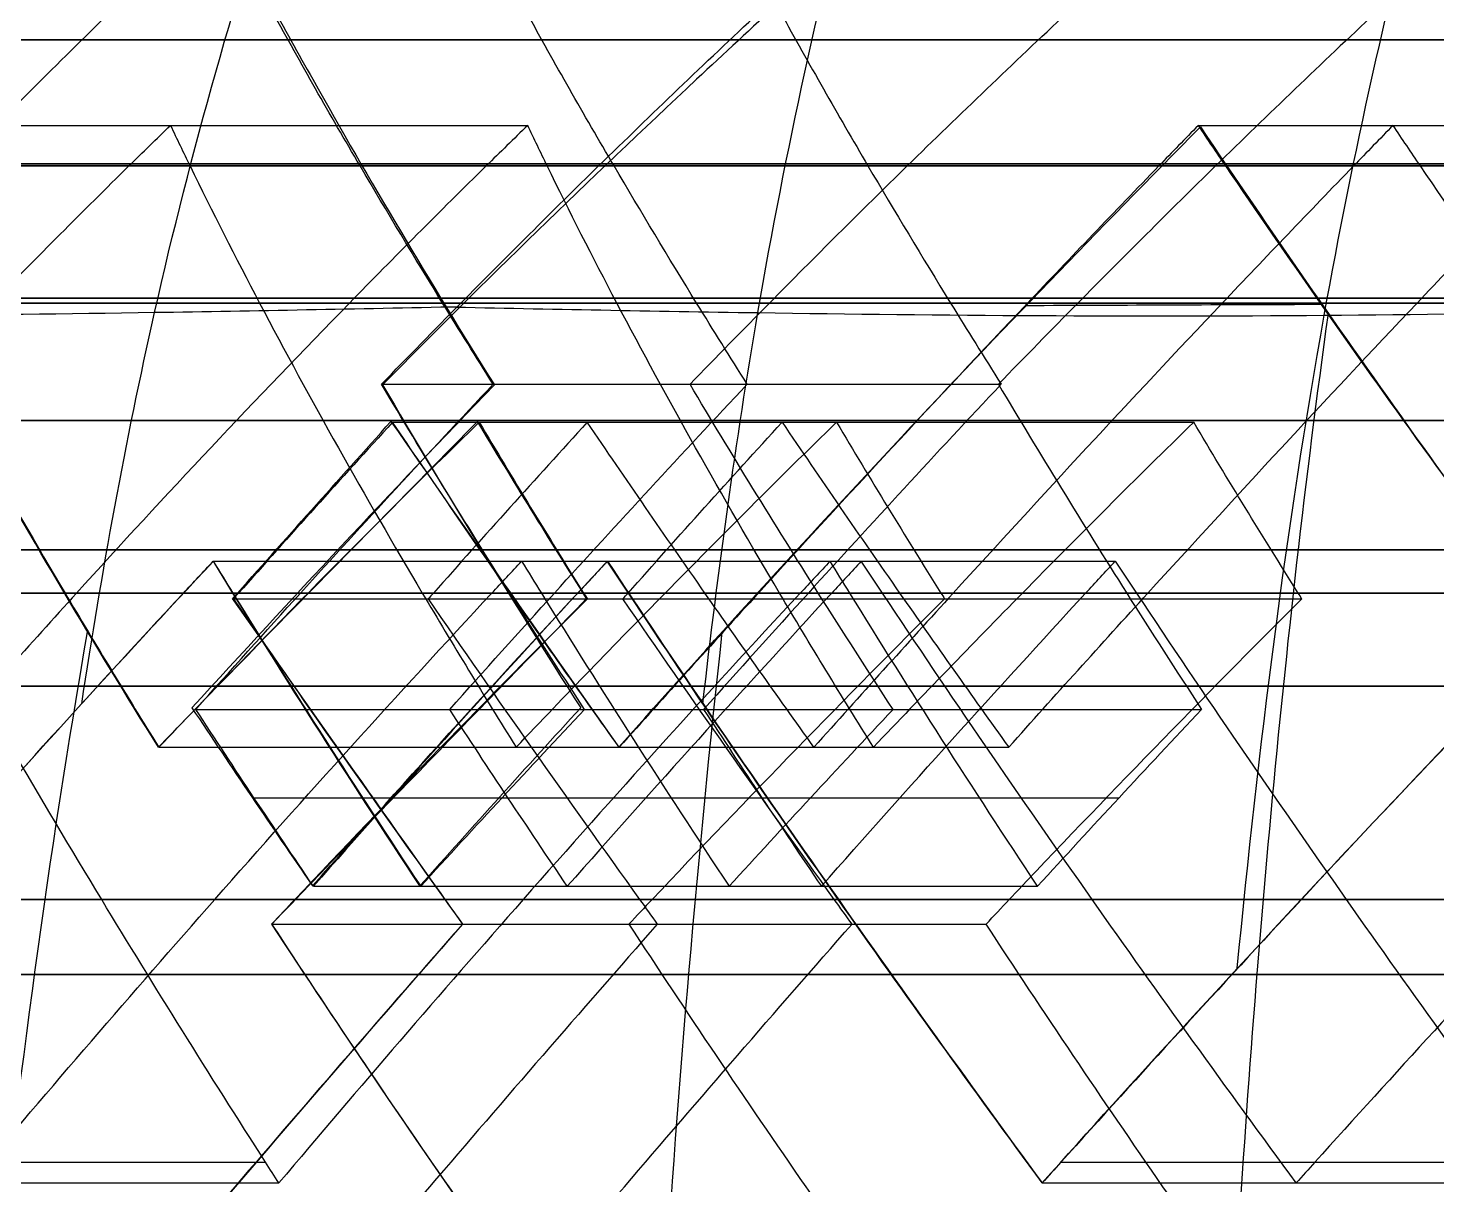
# Model space of a CAD drawing. Header units: millimetres. Extents: x -184 to 184, y -148 to 146.
# Drawn here: x -79.18 to -64.53, y 21.09 to 33.12 of the extents above; entities that cross this region are included whole.
import ezdxf

# ---------------------------------------------------------------- set-up
doc = ezdxf.new("R2010")
doc.units = ezdxf.units.MM
doc.header["$MEASUREMENT"] = 0
doc.layers.add('Tyre', color=7, linetype='Continuous', true_color=0x000000)

msp = doc.modelspace()

# ---------------------------------------------------------------- linework, layer by layer
at = {"layer": 'Tyre'}
for p, q in [((-81.413, 32.11, 100.051), (-73.983, 32.11, 93.111)), ((-67.008, 32.11, -110.219), (-62.957, 32.11, -100.894)), ((-81.845, 31.688, 99.902), (-74.415, 31.688, 92.962)), ((-81.211, 31.688, 100.414), (-73.78, 31.688, 93.474)), ((-75.726, 31.688, 104.648), (-70.444, 31.688, 95.961)), ((-73.245, 31.688, -106.4), (-66.828, 31.688, -98.513)), ((-67.418, 31.688, -110.15), (-63.367, 31.688, -100.824)), ((-66.723, 31.688, -110.576), (-62.673, 31.688, -101.251)), ((-83.268, 30.262, 99.362), (-75.837, 30.262, 92.422)), ((-80.487, 30.262, 101.606), (-73.056, 30.262, 94.666)), ((-74.868, 30.262, 105.864), (-69.585, 30.262, 97.177)), ((-74.678, 30.262, -105.998), (-68.261, 30.262, -98.111)), ((-68.784, 30.262, -109.867), (-64.733, 30.262, -100.541)), ((-65.738, 30.262, -111.736), (-61.687, 30.262, -102.41)), ((-75.504, 29.418, -105.733), (-69.087, 29.418, -97.846)), ((-74.342, 29.418, 106.553), (-69.059, 29.418, 97.866)), ((-75.388, 29.024, -105.846), (-71.337, 29.024, -96.521)), ((-74.487, 29.024, 106.482), (-67.056, 29.024, 99.543)), ((-77.254, 27.579, -105.096), (-70.837, 27.579, -97.209)), ((-73.155, 27.579, 107.989), (-67.872, 27.579, 99.302)), ((-86.107, 27.246, 98.064), (-78.676, 27.246, 91.124)), ((-78.795, 27.246, 103.975), (-71.364, 27.246, 97.035)), ((-77.564, 27.246, -104.973), (-71.148, 27.246, -97.086)), ((-77.049, 27.246, -105.35), (-70.633, 27.246, -97.463)), ((-77.044, 27.185, -105.241), (-72.993, 27.185, -95.916)), ((-76.99, 27.246, -105.263), (-72.939, 27.246, -95.937)), ((-76.346, 27.246, 105.85), (-71.064, 27.246, 97.163)), ((-76.268, 27.246, 105.818), (-68.837, 27.246, 98.878)), ((-74.17, 27.246, -107.387), (-67.753, 27.246, -99.5)), ((-74.165, 27.246, -107.302), (-70.115, 27.246, -97.976)), ((-73.463, 27.246, 107.881), (-68.18, 27.246, 99.194)), ((-73.401, 27.246, 107.796), (-65.97, 27.246, 100.856)), ((-73.362, 27.185, 107.84), (-65.932, 27.185, 100.9)), ((-72.935, 27.246, 108.24), (-67.652, 27.246, 99.553)), ((-71.583, 27.246, -109.066), (-67.532, 27.246, -99.74)), ((-77.435, 26.036, 105.411), (-72.153, 26.036, 96.724)), ((-73.391, 26.036, -108.266), (-66.974, 26.036, -100.379)), ((-77.819, 25.642, 105.165), (-70.388, 25.642, 98.225)), ((-73.031, 25.642, -108.545), (-68.98, 25.642, -99.219)), ((-76.83, 25.118, 106.105), (-71.547, 25.118, 97.418)), ((-74.248, 25.118, -107.928), (-67.832, 25.118, -100.041)), ((-76.212, 24.197, 106.786), (-70.929, 24.197, 98.098)), ((-75.096, 24.197, -107.573), (-68.68, 24.197, -99.686)), ((-84.83, 24.059, -100.127), (-78.414, 24.059, -92.24)), ((-80.446, 24.059, -103.681), (-74.03, 24.059, -95.795)), ((-76.405, 24.059, 106.587), (-68.974, 24.059, 99.648)), ((-74.845, 24.059, -107.688), (-70.794, 24.059, -98.363)), ((-70.753, 24.059, 110.524), (-65.47, 24.059, 101.837)), ((-65.935, 24.059, 113.464), (-60.653, 24.059, 104.777)), ((-76.646, 23.803, 106.477), (-69.215, 23.803, 99.538)), ((-74.66, 23.803, -107.879), (-70.61, 23.803, -98.554)), ((-83.125, 21.326, -102.177), (-76.709, 21.326, -94.29)), ((-68.438, 21.326, 112.544), (-63.155, 21.326, 103.857)), ((-82.987, 21.111, -102.333), (-76.571, 21.111, -94.446)), ((-68.632, 21.111, 112.466), (-63.349, 21.111, 103.779))]:
    msp.add_line(p, q, dxfattribs=at)
at = {"layer": 'Tyre', "extrusion": (0, 1, 0)}
for centre, radius in [((-0.002, 0, 32.998), 119.889), ((-0.002, 0, 31.688), 124.781), ((-0.002, 0, 31.709), 120.479), ((-0.002, 0, 30.262), 125.267), ((-0.002, 0, 30.312), 121.025), ((-0.002, 0, 29.039), 121.458), ((-0.002, 0, 27.694), 121.862), ((-0.002, 0, 27.246), 126.118), ((-0.002, 0, 26.277), 122.237), ((-0.002, 0, 24.059), 126.825), ((-0.002, 0, 23.28), 122.902)]:
    msp.add_circle(centre, radius, dxfattribs=at)
at = {"layer": 'Tyre'}
for points, knots in [([(-78.621, 26.095, -104.527), (-78.413, 27.467, -104.288), (-77.544, 32.246, -103.286), (-75.81, 37.279, -101.241), (-73.905, 41.714, -98.831), (-73.608, 42.392, -98.452)], [69.86476, 69.86476, 69.86476, 69.86476, 73.999983, 84.400301, 86.169776, 86.169776, 86.169776, 86.169776]), ([(-72.161, 26.095, 109.087), (-72.005, 27.467, 108.811), (-71.352, 32.246, 107.657), (-70.006, 37.279, 105.337), (-68.373, 41.714, 102.736), (-68.116, 42.392, 102.329)], [69.86476, 69.86476, 69.86476, 69.86476, 73.999983, 84.400301, 86.169776, 86.169776, 86.169776, 86.169776]), ([(-84.397, 23.344, -100.681), (-84.12, 25.638, -100.348), (-83.226, 31.347, -99.272), (-81.269, 37.239, -96.909), (-79.274, 41.667, -94.462), (-78.969, 42.325, -94.088)], [67.102726, 67.102726, 67.102726, 67.102726, 73.999983, 84.400301, 86.121393, 86.121393, 86.121393, 86.121393]), ([(-66.603, 23.344, 113.241), (-66.382, 25.638, 112.869), (-65.667, 31.347, 111.666), (-64.096, 37.239, 109.031), (-62.459, 41.667, 106.332), (-62.208, 42.325, 105.92)], [67.102726, 67.102726, 67.102726, 67.102726, 73.999983, 84.400301, 86.121393, 86.121393, 86.121393, 86.121393]), ([(-82.067, 29.418, 87.244), (-81.809, 29.7, 87.373), (-81.549, 29.981, 87.499), (-81.287, 30.262, 87.621), (-80.84, 30.74, 87.83), (-80.386, 31.216, 88.029), (-79.925, 31.688, 88.218), (-79.403, 32.224, 88.432), (-78.872, 32.756, 88.632), (-78.33, 33.282, 88.815), (-77.807, 33.791, 88.993), (-77.273, 34.295, 89.155), (-76.73, 34.793, 89.299), (-76.327, 35.161, 89.406), (-75.919, 35.526, 89.502), (-75.505, 35.886, 89.587)], [-517.487062, -517.487062, -517.487062, -517.487062, -516.27762, -516.27762, -516.27762, -514.216916, -514.216916, -514.216916, -511.883593, -511.883593, -511.883593, -509.629571, -509.629571, -509.629571, -507.962891, -507.962891, -507.962891, -507.962891]), ([(-74.342, 29.418, 106.553), (-74.519, 29.7, 106.326), (-74.695, 29.981, 106.097), (-74.868, 30.262, 105.864), (-75.162, 30.74, 105.467), (-75.449, 31.216, 105.062), (-75.726, 31.688, 104.648), (-76.041, 32.224, 104.179), (-76.344, 32.756, 103.698), (-76.633, 33.282, 103.203), (-76.913, 33.791, 102.726), (-77.179, 34.295, 102.235), (-77.43, 34.793, 101.73), (-77.616, 35.161, 101.357), (-77.792, 35.526, 100.976), (-77.959, 35.886, 100.587)], [964.090916, 964.090916, 964.090916, 964.090916, 965.301067, 965.301067, 965.301067, 967.363104, 967.363104, 967.363104, 969.69815, 969.69815, 969.69815, 971.954081, 971.954081, 971.954081, 973.622347, 973.622347, 973.622347, 973.622347]), ([(-77.941, 35.869, 100.561), (-77.669, 35.308, 101.115), (-77.386, 34.75, 101.667), (-76.811, 33.658, 102.73), (-76.52, 33.125, 103.241), (-75.632, 31.544, 104.721), (-75.005, 30.489, 105.654), (-74.33, 29.411, 106.537)], [-470.92901, -470.92901, -470.92901, -470.92901, -468.423682, -468.423682, -466.041244, -466.041244, -461.397579, -461.397579, -461.397579, -461.397579]), ([(-75.504, 29.418, -105.733), (-75.23, 29.7, -105.825), (-74.955, 29.981, -105.913), (-74.678, 30.262, -105.998), (-74.206, 30.74, -106.142), (-73.728, 31.216, -106.277), (-73.245, 31.688, -106.4), (-72.697, 32.224, -106.539), (-72.142, 32.756, -106.664), (-71.579, 33.282, -106.771), (-71.036, 33.791, -106.874), (-70.484, 34.295, -106.961), (-69.925, 34.793, -107.028), (-69.511, 35.161, -107.078), (-69.093, 35.526, -107.117), (-68.67, 35.886, -107.144)], [964.090916, 964.090916, 964.090916, 964.090916, 965.301067, 965.301067, 965.301067, 967.363104, 967.363104, 967.363104, 969.69815, 969.69815, 969.69815, 971.954081, 971.954081, 971.954081, 973.622347, 973.622347, 973.622347, 973.622347]), ([(-68.652, 35.869, -107.119), (-69.265, 35.308, -107.047), (-69.88, 34.75, -106.965), (-71.074, 33.658, -106.78), (-71.653, 33.125, -106.677), (-73.345, 31.544, -106.336), (-74.434, 30.489, -106.057), (-75.492, 29.411, -105.717)], [-470.92901, -470.92901, -470.92901, -470.92901, -468.423682, -468.423682, -466.041244, -466.041244, -461.397579, -461.397579, -461.397579, -461.397579]), ([(-71.7, 29.418, 102.21), (-71.878, 29.7, 101.983), (-72.053, 29.981, 101.753), (-72.226, 30.262, 101.52), (-72.521, 30.74, 101.124), (-72.807, 31.216, 100.719), (-73.085, 31.688, 100.305), (-73.4, 32.224, 99.836), (-73.703, 32.756, 99.354), (-73.992, 33.282, 98.86), (-74.271, 33.791, 98.382), (-74.538, 34.295, 97.891), (-74.789, 34.793, 97.387), (-74.974, 35.161, 97.014), (-75.151, 35.526, 96.633), (-75.318, 35.886, 96.244)], [964.090916, 964.090916, 964.090916, 964.090916, 965.301067, 965.301067, 965.301067, 967.363104, 967.363104, 967.363104, 969.69815, 969.69815, 969.69815, 971.954081, 971.954081, 971.954081, 973.622347, 973.622347, 973.622347, 973.622347]), ([(-72.677, 35.886, 91.9), (-72.51, 35.526, 92.289), (-72.333, 35.161, 92.67), (-72.147, 34.793, 93.043), (-71.897, 34.295, 93.548), (-71.63, 33.791, 94.039), (-71.351, 33.282, 94.516), (-71.061, 32.756, 95.011), (-70.758, 32.224, 95.492), (-70.444, 31.688, 95.961), (-70.166, 31.216, 96.375), (-69.879, 30.74, 96.78), (-69.585, 30.262, 97.177), (-69.412, 29.981, 97.41), (-69.237, 29.7, 97.639), (-69.059, 29.418, 97.866)], [-973.622347, -973.622347, -973.622347, -973.622347, -971.954081, -971.954081, -971.954081, -969.69815, -969.69815, -969.69815, -967.363104, -967.363104, -967.363104, -965.301067, -965.301067, -965.301067, -964.090916, -964.090916, -964.090916, -964.090916]), ([(-72.295, 29.418, -101.79), (-72.022, 29.7, -101.881), (-71.747, 29.981, -101.97), (-71.469, 30.262, -102.054), (-70.997, 30.74, -102.199), (-70.52, 31.216, -102.334), (-70.036, 31.688, -102.457), (-69.489, 32.224, -102.596), (-68.934, 32.756, -102.721), (-68.371, 33.282, -102.827), (-67.828, 33.791, -102.931), (-67.276, 34.295, -103.018), (-66.717, 34.793, -103.085), (-66.303, 35.161, -103.135), (-65.885, 35.526, -103.174), (-65.462, 35.886, -103.201)], [964.090916, 964.090916, 964.090916, 964.090916, 965.301067, 965.301067, 965.301067, 967.363104, 967.363104, 967.363104, 969.69815, 969.69815, 969.69815, 971.954081, 971.954081, 971.954081, 973.622347, 973.622347, 973.622347, 973.622347]), ([(-62.254, 35.886, -99.257), (-62.676, 35.526, -99.23), (-63.095, 35.161, -99.191), (-63.508, 34.793, -99.141), (-64.068, 34.295, -99.074), (-64.619, 33.791, -98.987), (-65.163, 33.282, -98.884), (-65.726, 32.756, -98.777), (-66.281, 32.224, -98.653), (-66.828, 31.688, -98.513), (-67.311, 31.216, -98.39), (-67.789, 30.74, -98.256), (-68.261, 30.262, -98.111), (-68.538, 29.981, -98.026), (-68.814, 29.7, -97.938), (-69.087, 29.418, -97.846)], [-973.622347, -973.622347, -973.622347, -973.622347, -971.954081, -971.954081, -971.954081, -969.69815, -969.69815, -969.69815, -967.363104, -967.363104, -967.363104, -965.301067, -965.301067, -965.301067, -964.090916, -964.090916, -964.090916, -964.090916]), ([(-83.825, 25.642, 93.831), (-83.353, 26.178, 94.094), (-82.876, 26.713, 94.348), (-82.391, 27.246, 94.594), (-81.47, 28.26, 95.061), (-80.525, 29.266, 95.497), (-79.553, 30.262, 95.892), (-79.085, 30.74, 96.082), (-78.611, 31.216, 96.262), (-78.13, 31.688, 96.432), (-77.987, 31.829, 96.483), (-77.843, 31.97, 96.532), (-77.698, 32.11, 96.581)], [522.76178, 522.76178, 522.76178, 522.76178, 525.044749, 525.044749, 525.044749, 529.386131, 529.386131, 529.386131, 531.47209, 531.47209, 531.47209, 532.093883, 532.093883, 532.093883, 532.093883]), ([(-81.413, 32.11, 100.051), (-81.347, 31.97, 100.172), (-81.279, 31.829, 100.293), (-81.211, 31.688, 100.414), (-80.98, 31.214, 100.819), (-80.738, 30.738, 101.216), (-80.487, 30.262, 101.606), (-79.96, 29.261, 102.425), (-79.392, 28.253, 103.214), (-78.795, 27.246, 103.975), (-78.478, 26.712, 104.379), (-78.152, 26.177, 104.775), (-77.819, 25.642, 105.165)], [532.093883, 532.093883, 532.093883, 532.093883, 532.686045, 532.686045, 532.686045, 534.681597, 534.681597, 534.681597, 538.874348, 538.874348, 538.874348, 541.097887, 541.097887, 541.097887, 541.097887]), ([(-77.823, 25.643, 105.171), (-78.498, 26.723, 104.392), (-79.138, 27.797, 103.584), (-80.335, 29.953, 101.868), (-80.886, 31.025, 100.964), (-81.386, 32.094, 100.018)], [-38.40455, -38.40455, -38.40455, -38.40455, -33.931781, -33.931781, -29.400546, -29.400546, -29.400546, -29.400546]), ([(-73.983, 32.11, 93.111), (-74.127, 31.97, 93.062), (-74.271, 31.829, 93.013), (-74.415, 31.688, 92.962), (-74.896, 31.216, 92.793), (-75.37, 30.74, 92.612), (-75.837, 30.262, 92.422), (-76.81, 29.266, 92.027), (-77.755, 28.26, 91.592), (-78.676, 27.246, 91.124), (-79.16, 26.713, 90.879), (-79.638, 26.178, 90.624), (-80.109, 25.642, 90.362)], [-532.093883, -532.093883, -532.093883, -532.093883, -531.47209, -531.47209, -531.47209, -529.386131, -529.386131, -529.386131, -525.044749, -525.044749, -525.044749, -522.76178, -522.76178, -522.76178, -522.76178]), ([(-77.698, 32.11, 96.581), (-77.632, 31.97, 96.703), (-77.564, 31.829, 96.824), (-77.495, 31.688, 96.944), (-77.264, 31.214, 97.349), (-77.022, 30.738, 97.746), (-76.771, 30.262, 98.136), (-76.245, 29.261, 98.955), (-75.677, 28.253, 99.744), (-75.079, 27.246, 100.505), (-74.762, 26.712, 100.909), (-74.437, 26.177, 101.306), (-74.104, 25.642, 101.695)], [532.093883, 532.093883, 532.093883, 532.093883, 532.686045, 532.686045, 532.686045, 534.681597, 534.681597, 534.681597, 538.874348, 538.874348, 538.874348, 541.097887, 541.097887, 541.097887, 541.097887]), ([(-70.388, 25.642, 98.225), (-70.722, 26.177, 97.836), (-71.047, 26.712, 97.439), (-71.364, 27.246, 97.035), (-71.961, 28.253, 96.274), (-72.529, 29.261, 95.485), (-73.056, 30.262, 94.666), (-73.307, 30.738, 94.276), (-73.549, 31.214, 93.879), (-73.78, 31.688, 93.474), (-73.849, 31.829, 93.354), (-73.916, 31.97, 93.233), (-73.983, 32.11, 93.111)], [-541.097887, -541.097887, -541.097887, -541.097887, -538.874348, -538.874348, -538.874348, -534.681597, -534.681597, -534.681597, -532.686045, -532.686045, -532.686045, -532.093883, -532.093883, -532.093883, -532.093883]), ([(-73.035, 25.643, -108.551), (-72.075, 26.723, -108.926), (-71.099, 27.797, -109.258), (-69.081, 29.953, -109.812), (-68.045, 31.025, -110.028), (-66.986, 32.094, -110.182)], [-38.40455, -38.40455, -38.40455, -38.40455, -33.931781, -33.931781, -29.400546, -29.400546, -29.400546, -29.400546]), ([(-67.008, 32.11, -110.219), (-67.145, 31.97, -110.197), (-67.282, 31.829, -110.174), (-67.418, 31.688, -110.15), (-67.877, 31.214, -110.068), (-68.333, 30.738, -109.973), (-68.784, 30.262, -109.867), (-69.732, 29.261, -109.645), (-70.665, 28.253, -109.374), (-71.583, 27.246, -109.066), (-72.069, 26.712, -108.902), (-72.552, 26.177, -108.728), (-73.031, 25.642, -108.545)], [532.093883, 532.093883, 532.093883, 532.093883, 532.686045, 532.686045, 532.686045, 534.681597, 534.681597, 534.681597, 538.874348, 538.874348, 538.874348, 541.097887, 541.097887, 541.097887, 541.097887]), ([(-64.983, 32.11, -105.556), (-65.12, 31.97, -105.534), (-65.256, 31.829, -105.511), (-65.393, 31.688, -105.487), (-65.852, 31.214, -105.405), (-66.307, 30.738, -105.31), (-66.759, 30.262, -105.204), (-67.707, 29.261, -104.982), (-68.64, 28.253, -104.711), (-69.557, 27.246, -104.403), (-70.044, 26.712, -104.239), (-70.527, 26.177, -104.066), (-71.006, 25.642, -103.882)], [532.093883, 532.093883, 532.093883, 532.093883, 532.686045, 532.686045, 532.686045, 534.681597, 534.681597, 534.681597, 538.874348, 538.874348, 538.874348, 541.097887, 541.097887, 541.097887, 541.097887]), ([(-68.98, 25.642, -99.219), (-68.502, 26.177, -99.403), (-68.019, 26.712, -99.577), (-67.532, 27.246, -99.74), (-66.615, 28.253, -100.048), (-65.682, 29.261, -100.319), (-64.733, 30.262, -100.541), (-64.282, 30.738, -100.647), (-63.826, 31.214, -100.742), (-63.367, 31.688, -100.824), (-63.231, 31.829, -100.848), (-63.094, 31.97, -100.872), (-62.957, 32.11, -100.894)], [-541.097887, -541.097887, -541.097887, -541.097887, -538.874348, -538.874348, -538.874348, -534.681597, -534.681597, -534.681597, -532.686045, -532.686045, -532.686045, -532.093883, -532.093883, -532.093883, -532.093883]), ([(-62.366, 25.642, -115.071), (-62.771, 26.178, -114.715), (-63.171, 26.713, -114.35), (-63.564, 27.246, -113.976), (-64.313, 28.26, -113.265), (-65.04, 29.266, -112.52), (-65.738, 30.262, -111.736), (-66.073, 30.74, -111.359), (-66.402, 31.216, -110.973), (-66.723, 31.688, -110.576), (-66.819, 31.829, -110.458), (-66.914, 31.97, -110.339), (-67.008, 32.11, -110.219)], [522.76178, 522.76178, 522.76178, 522.76178, 525.044749, 525.044749, 525.044749, 529.386131, 529.386131, 529.386131, 531.47209, 531.47209, 531.47209, 532.093883, 532.093883, 532.093883, 532.093883]), ([(-66.986, 32.094, -110.182), (-66.266, 31.027, -111.081), (-65.526, 29.96, -111.96), (-63.991, 27.811, -113.608), (-63.201, 26.736, -114.375), (-62.379, 25.648, -115.096)], [-29.400546, -29.400546, -29.400546, -29.400546, -24.69277, -24.69277, -20.068443, -20.068443, -20.068443, -20.068443]), ([(-60.34, 25.642, -110.408), (-60.746, 26.178, -110.052), (-61.145, 26.713, -109.687), (-61.539, 27.246, -109.313), (-62.288, 28.26, -108.602), (-63.015, 29.266, -107.857), (-63.713, 30.262, -107.073), (-64.048, 30.74, -106.696), (-64.377, 31.216, -106.31), (-64.698, 31.688, -105.914), (-64.794, 31.829, -105.795), (-64.889, 31.97, -105.676), (-64.983, 32.11, -105.556)], [522.76178, 522.76178, 522.76178, 522.76178, 525.044749, 525.044749, 525.044749, 529.386131, 529.386131, 529.386131, 531.47209, 531.47209, 531.47209, 532.093883, 532.093883, 532.093883, 532.093883]), ([(-74.687, 30.222, -105.963), (-75.755, 30.2, -105.206), (-78.656, 30.142, -103.118), (-83.219, 30.105, -99.388), (-86.638, 30.195, -96.475), (-88.253, 30.22, -94.98)], [-9.754847, -9.754847, -9.754847, -9.754847, -5.796303, 1.091495, 7.691534, 7.691534, 7.691534, 7.691534]), ([(-74.831, 30.222, 105.86), (-73.761, 30.2, 106.614), (-70.822, 30.142, 108.648), (-65.779, 30.105, 111.699), (-61.889, 30.195, 113.945), (-59.94, 30.22, 114.965)], [-9.754847, -9.754847, -9.754847, -9.754847, -5.796303, 1.091495, 7.691534, 7.691534, 7.691534, 7.691534]), ([(-67.096, 4.485, -115.046), (-67.076, 6.133, -114.997), (-66.99, 11.233, -114.783), (-66.745, 19.656, -114.136), (-66.133, 26.716, -112.851), (-65.655, 30.155, -111.785)], [48.246566, 48.246566, 48.246566, 48.246566, 53.199346, 63.599665, 73.908799, 73.908799, 73.908799, 73.908799]), ([(-77.435, 26.036, 105.411), (-77.075, 26.44, 105.563), (-76.712, 26.843, 105.709), (-76.346, 27.246, 105.85), (-75.688, 27.972, 106.104), (-75.02, 28.697, 106.34), (-74.342, 29.418, 106.553)], [959.365765, 959.365765, 959.365765, 959.365765, 961.052422, 961.052422, 961.052422, 964.090916, 964.090916, 964.090916, 964.090916]), ([(-73.391, 26.036, -108.266), (-73.655, 26.44, -107.977), (-73.914, 26.843, -107.684), (-74.17, 27.246, -107.387), (-74.63, 27.972, -106.851), (-75.075, 28.697, -106.301), (-75.504, 29.418, -105.733)], [959.365765, 959.365765, 959.365765, 959.365765, 961.052422, 961.052422, 961.052422, 964.090916, 964.090916, 964.090916, 964.090916]), ([(-74.794, 26.036, 101.067), (-74.434, 26.44, 101.219), (-74.071, 26.843, 101.366), (-73.705, 27.246, 101.507), (-73.046, 27.972, 101.761), (-72.378, 28.697, 101.996), (-71.7, 29.418, 102.21)], [959.365765, 959.365765, 959.365765, 959.365765, 961.052422, 961.052422, 961.052422, 964.090916, 964.090916, 964.090916, 964.090916]), ([(-70.183, 26.036, -104.322), (-70.446, 26.44, -104.034), (-70.706, 26.843, -103.741), (-70.961, 27.246, -103.443), (-71.421, 27.972, -102.908), (-71.867, 28.697, -102.357), (-72.295, 29.418, -101.79)], [959.365765, 959.365765, 959.365765, 959.365765, 961.052422, 961.052422, 961.052422, 964.090916, 964.090916, 964.090916, 964.090916]), ([(-69.059, 29.418, 97.866), (-69.737, 28.697, 97.653), (-70.405, 27.972, 97.417), (-71.064, 27.246, 97.163), (-71.429, 26.843, 97.022), (-71.792, 26.44, 96.876), (-72.153, 26.036, 96.724)], [-964.090916, -964.090916, -964.090916, -964.090916, -961.052422, -961.052422, -961.052422, -959.365765, -959.365765, -959.365765, -959.365765]), ([(-69.087, 29.418, -97.846), (-68.659, 28.697, -98.414), (-68.213, 27.972, -98.964), (-67.753, 27.246, -99.5), (-67.498, 26.843, -99.797), (-67.238, 26.44, -100.09), (-66.974, 26.036, -100.379)], [-964.090916, -964.090916, -964.090916, -964.090916, -961.052422, -961.052422, -961.052422, -959.365765, -959.365765, -959.365765, -959.365765]), ([(-77.819, 25.642, 105.165), (-77.308, 26.179, 105.391), (-76.791, 26.714, 105.609), (-76.268, 27.246, 105.818), (-75.682, 27.842, 106.051), (-75.089, 28.435, 106.274), (-74.487, 29.024, 106.482)], [541.097887, 541.097887, 541.097887, 541.097887, 543.423371, 543.423371, 543.423371, 546.026188, 546.026188, 546.026188, 546.026188]), ([(-75.388, 29.024, -105.846), (-75.928, 28.432, -105.666), (-76.461, 27.839, -105.471), (-76.99, 27.246, -105.263), (-77.008, 27.226, -105.255), (-77.026, 27.206, -105.248), (-77.044, 27.185, -105.241)], [546.026188, 546.026188, 546.026188, 546.026188, 548.489115, 548.489115, 548.489115, 548.573531, 548.573531, 548.573531, 548.573531]), ([(-73.031, 25.642, -108.545), (-73.415, 26.179, -108.139), (-73.794, 26.714, -107.725), (-74.165, 27.246, -107.302), (-74.582, 27.842, -106.828), (-74.99, 28.435, -106.343), (-75.388, 29.024, -105.846)], [541.097887, 541.097887, 541.097887, 541.097887, 543.423371, 543.423371, 543.423371, 546.026188, 546.026188, 546.026188, 546.026188]), ([(-73.363, 29.024, -101.183), (-73.902, 28.432, -101.003), (-74.436, 27.839, -100.808), (-74.964, 27.246, -100.6), (-74.982, 27.226, -100.593), (-75, 27.206, -100.586), (-75.019, 27.185, -100.578)], [546.026188, 546.026188, 546.026188, 546.026188, 548.489115, 548.489115, 548.489115, 548.573531, 548.573531, 548.573531, 548.573531]), ([(-74.487, 29.024, 106.482), (-74.136, 28.432, 106.93), (-73.774, 27.839, 107.368), (-73.401, 27.246, 107.796), (-73.388, 27.226, 107.811), (-73.375, 27.206, 107.825), (-73.362, 27.185, 107.84)], [546.026188, 546.026188, 546.026188, 546.026188, 548.489115, 548.489115, 548.489115, 548.573531, 548.573531, 548.573531, 548.573531]), ([(-74.104, 25.642, 101.695), (-73.593, 26.179, 101.922), (-73.076, 26.714, 102.139), (-72.552, 27.246, 102.348), (-71.967, 27.842, 102.582), (-71.373, 28.435, 102.804), (-70.771, 29.024, 103.013)], [541.097887, 541.097887, 541.097887, 541.097887, 543.423371, 543.423371, 543.423371, 546.026188, 546.026188, 546.026188, 546.026188]), ([(-71.006, 25.642, -103.882), (-71.39, 26.179, -103.476), (-71.768, 26.714, -103.062), (-72.14, 27.246, -102.639), (-72.556, 27.842, -102.165), (-72.964, 28.435, -101.681), (-73.363, 29.024, -101.183)], [541.097887, 541.097887, 541.097887, 541.097887, 543.423371, 543.423371, 543.423371, 546.026188, 546.026188, 546.026188, 546.026188]), ([(-72.993, 27.185, -95.916), (-72.975, 27.206, -95.923), (-72.957, 27.226, -95.93), (-72.939, 27.246, -95.937), (-72.411, 27.839, -96.145), (-71.877, 28.432, -96.341), (-71.337, 29.024, -96.521)], [-548.573531, -548.573531, -548.573531, -548.573531, -548.489115, -548.489115, -548.489115, -546.026188, -546.026188, -546.026188, -546.026188]), ([(-71.337, 29.024, -96.521), (-70.939, 28.435, -97.018), (-70.531, 27.842, -97.503), (-70.115, 27.246, -97.976), (-69.743, 26.714, -98.399), (-69.365, 26.179, -98.814), (-68.98, 25.642, -99.219)], [-546.026188, -546.026188, -546.026188, -546.026188, -543.423371, -543.423371, -543.423371, -541.097887, -541.097887, -541.097887, -541.097887]), ([(-70.771, 29.024, 103.013), (-70.421, 28.432, 103.461), (-70.058, 27.839, 103.898), (-69.685, 27.246, 104.326), (-69.672, 27.226, 104.341), (-69.66, 27.206, 104.356), (-69.647, 27.185, 104.37)], [546.026188, 546.026188, 546.026188, 546.026188, 548.489115, 548.489115, 548.489115, 548.573531, 548.573531, 548.573531, 548.573531]), ([(-67.056, 29.024, 99.543), (-67.658, 28.435, 99.334), (-68.251, 27.842, 99.112), (-68.837, 27.246, 98.878), (-69.36, 26.714, 98.67), (-69.877, 26.179, 98.452), (-70.388, 25.642, 98.225)], [-546.026188, -546.026188, -546.026188, -546.026188, -543.423371, -543.423371, -543.423371, -541.097887, -541.097887, -541.097887, -541.097887]), ([(-65.932, 27.185, 100.9), (-65.944, 27.206, 100.886), (-65.957, 27.226, 100.871), (-65.97, 27.246, 100.856), (-66.343, 27.839, 100.428), (-66.706, 28.432, 99.991), (-67.056, 29.024, 99.543)], [-548.573531, -548.573531, -548.573531, -548.573531, -548.489115, -548.489115, -548.489115, -546.026188, -546.026188, -546.026188, -546.026188]), ([(-82.987, 21.111, -102.333), (-82.156, 22.097, -102.806), (-81.31, 23.08, -103.257), (-80.446, 24.059, -103.682), (-79.506, 25.127, -104.144), (-78.546, 26.19, -104.577), (-77.564, 27.246, -104.973), (-77.461, 27.357, -105.014), (-77.357, 27.468, -105.055), (-77.254, 27.579, -105.096)], [942.96893, 942.96893, 942.96893, 942.96893, 947.08861, 947.08861, 947.08861, 951.576402, 951.576402, 951.576402, 952.04808, 952.04808, 952.04808, 952.04808]), ([(-76.571, 21.111, -94.446), (-76.617, 21.183, -94.394), (-76.663, 21.254, -94.342), (-76.709, 21.326, -94.29), (-77.294, 22.239, -93.624), (-77.863, 23.151, -92.941), (-78.414, 24.059, -92.24), (-79.06, 25.126, -91.416), (-79.681, 26.19, -90.567), (-80.271, 27.246, -89.689), (-80.333, 27.357, -89.596), (-80.394, 27.468, -89.504), (-80.455, 27.579, -89.411)], [-942.96893, -942.96893, -942.96893, -942.96893, -942.669356, -942.669356, -942.669356, -938.850539, -938.850539, -938.850539, -934.364562, -934.364562, -934.364562, -933.893108, -933.893108, -933.893108, -933.893108]), ([(-79.779, 21.111, -98.39), (-78.948, 22.096, -98.862), (-78.101, 23.08, -99.313), (-77.238, 24.059, -99.738), (-76.298, 25.127, -100.201), (-75.338, 26.19, -100.634), (-74.356, 27.246, -101.029), (-74.253, 27.357, -101.071), (-74.149, 27.468, -101.112), (-74.046, 27.579, -101.153)], [942.96893, 942.96893, 942.96893, 942.96893, 947.08861, 947.08861, 947.08861, 951.576402, 951.576402, 951.576402, 952.04808, 952.04808, 952.04808, 952.04808]), ([(-77.254, 27.579, -105.096), (-77.186, 27.468, -105.181), (-77.118, 27.357, -105.266), (-77.049, 27.246, -105.35), (-76.424, 26.234, -106.118), (-75.771, 25.216, -106.858), (-75.096, 24.197, -107.573)], [952.04808, 952.04808, 952.04808, 952.04808, 952.513961, 952.513961, 952.513961, 956.764231, 956.764231, 956.764231, 956.764231]), ([(-70.837, 27.579, -97.209), (-70.941, 27.468, -97.168), (-71.045, 27.357, -97.127), (-71.148, 27.246, -97.086), (-72.13, 26.19, -96.69), (-73.09, 25.127, -96.258), (-74.03, 24.059, -95.795), (-74.893, 23.08, -95.37), (-75.74, 22.096, -94.919), (-76.571, 21.111, -94.446)], [-952.04808, -952.04808, -952.04808, -952.04808, -951.576402, -951.576402, -951.576402, -947.08861, -947.08861, -947.08861, -942.96893, -942.96893, -942.96893, -942.96893]), ([(-73.155, 27.579, 107.989), (-73.258, 27.468, 107.954), (-73.36, 27.357, 107.918), (-73.463, 27.246, 107.881), (-74.396, 26.234, 107.55), (-75.312, 25.216, 107.182), (-76.212, 24.197, 106.786)], [952.04808, 952.04808, 952.04808, 952.04808, 952.513961, 952.513961, 952.513961, 956.764231, 956.764231, 956.764231, 956.764231]), ([(-74.046, 27.579, -101.153), (-73.978, 27.468, -101.238), (-73.91, 27.357, -101.322), (-73.841, 27.246, -101.406), (-73.216, 26.234, -102.174), (-72.563, 25.216, -102.915), (-71.888, 24.197, -103.63)], [952.04808, 952.04808, 952.04808, 952.04808, 952.513961, 952.513961, 952.513961, 956.764231, 956.764231, 956.764231, 956.764231]), ([(-70.514, 27.579, 103.646), (-70.616, 27.468, 103.61), (-70.719, 27.357, 103.574), (-70.821, 27.246, 103.538), (-71.754, 26.234, 103.206), (-72.67, 25.216, 102.839), (-73.571, 24.197, 102.442)], [952.04808, 952.04808, 952.04808, 952.04808, 952.513961, 952.513961, 952.513961, 956.764231, 956.764231, 956.764231, 956.764231]), ([(-68.632, 21.111, 112.466), (-69.356, 22.097, 111.842), (-70.064, 23.08, 111.195), (-70.753, 24.059, 110.524), (-71.504, 25.127, 109.793), (-72.233, 26.19, 109.033), (-72.935, 27.246, 108.24), (-73.009, 27.357, 108.157), (-73.082, 27.468, 108.073), (-73.155, 27.579, 107.989)], [942.96893, 942.96893, 942.96893, 942.96893, 947.08861, 947.08861, 947.08861, 951.576402, 951.576402, 951.576402, 952.04808, 952.04808, 952.04808, 952.04808]), ([(-70.929, 24.197, 98.098), (-70.029, 25.216, 98.495), (-69.113, 26.234, 98.863), (-68.18, 27.246, 99.194), (-68.078, 27.357, 99.231), (-67.975, 27.468, 99.267), (-67.872, 27.579, 99.302)], [-956.764231, -956.764231, -956.764231, -956.764231, -952.513961, -952.513961, -952.513961, -952.04808, -952.04808, -952.04808, -952.04808]), ([(-68.68, 24.197, -99.686), (-69.355, 25.216, -98.971), (-70.008, 26.234, -98.231), (-70.633, 27.246, -97.463), (-70.701, 27.357, -97.379), (-70.77, 27.468, -97.294), (-70.837, 27.579, -97.209)], [-956.764231, -956.764231, -956.764231, -956.764231, -952.513961, -952.513961, -952.513961, -952.04808, -952.04808, -952.04808, -952.04808]), ([(-65.99, 21.111, 108.123), (-66.714, 22.096, 107.498), (-67.422, 23.08, 106.851), (-68.112, 24.059, 106.18), (-68.863, 25.127, 105.449), (-69.592, 26.19, 104.69), (-70.293, 27.246, 103.897), (-70.367, 27.357, 103.813), (-70.441, 27.468, 103.73), (-70.514, 27.579, 103.646)], [942.96893, 942.96893, 942.96893, 942.96893, 947.08861, 947.08861, 947.08861, 951.576402, 951.576402, 951.576402, 952.04808, 952.04808, 952.04808, 952.04808]), ([(-62.586, 27.579, 114.44), (-62.694, 27.468, 114.414), (-62.802, 27.357, 114.387), (-62.91, 27.246, 114.359), (-63.935, 26.19, 114.098), (-64.943, 25.126, 113.798), (-65.936, 24.059, 113.464), (-66.781, 23.151, 113.18), (-67.615, 22.239, 112.873), (-68.438, 21.326, 112.544), (-68.503, 21.254, 112.518), (-68.567, 21.183, 112.493), (-68.632, 21.111, 112.466)], [933.893108, 933.893108, 933.893108, 933.893108, 934.364562, 934.364562, 934.364562, 938.850539, 938.850539, 938.850539, 942.669356, 942.669356, 942.669356, 942.96893, 942.96893, 942.96893, 942.96893]), ([(-67.872, 27.579, 99.302), (-67.799, 27.468, 99.386), (-67.726, 27.357, 99.47), (-67.652, 27.246, 99.553), (-66.951, 26.19, 100.346), (-66.221, 25.127, 101.106), (-65.47, 24.059, 101.837), (-64.781, 23.08, 102.508), (-64.073, 22.096, 103.154), (-63.349, 21.111, 103.779)], [-952.04808, -952.04808, -952.04808, -952.04808, -951.576402, -951.576402, -951.576402, -947.08861, -947.08861, -947.08861, -942.96893, -942.96893, -942.96893, -942.96893]), ([(-59.944, 27.579, 110.097), (-60.053, 27.468, 110.07), (-60.161, 27.357, 110.043), (-60.268, 27.246, 110.016), (-61.293, 26.19, 109.755), (-62.301, 25.126, 109.454), (-63.294, 24.059, 109.121), (-64.139, 23.151, 108.837), (-64.973, 22.239, 108.529), (-65.797, 21.326, 108.2), (-65.861, 21.254, 108.175), (-65.926, 21.183, 108.149), (-65.99, 21.111, 108.123)], [933.893108, 933.893108, 933.893108, 933.893108, 934.364562, 934.364562, 934.364562, 938.850539, 938.850539, 938.850539, 942.669356, 942.669356, 942.669356, 942.96893, 942.96893, 942.96893, 942.96893]), ([(-77.044, 27.185, -105.241), (-76.334, 26.152, -106.089), (-75.6, 25.11, -106.903), (-74.845, 24.059, -107.688), (-74.783, 23.974, -107.752), (-74.722, 23.889, -107.816), (-74.66, 23.803, -107.879)], [548.573531, 548.573531, 548.573531, 548.573531, 553.113052, 553.113052, 553.113052, 553.481691, 553.481691, 553.481691, 553.481691]), ([(-73.362, 27.185, 107.84), (-74.399, 26.152, 107.455), (-75.412, 25.11, 107.036), (-76.405, 24.059, 106.587), (-76.485, 23.974, 106.551), (-76.566, 23.889, 106.514), (-76.646, 23.803, 106.477)], [548.573531, 548.573531, 548.573531, 548.573531, 553.113052, 553.113052, 553.113052, 553.481691, 553.481691, 553.481691, 553.481691]), ([(-75.019, 27.185, -100.578), (-74.309, 26.152, -101.426), (-73.574, 25.11, -102.241), (-72.819, 24.059, -103.026), (-72.758, 23.974, -103.089), (-72.697, 23.889, -103.153), (-72.635, 23.803, -103.216)], [548.573531, 548.573531, 548.573531, 548.573531, 553.113052, 553.113052, 553.113052, 553.481691, 553.481691, 553.481691, 553.481691]), ([(-70.61, 23.803, -98.554), (-70.671, 23.889, -98.49), (-70.733, 23.974, -98.427), (-70.794, 24.059, -98.363), (-71.549, 25.11, -97.578), (-72.284, 26.152, -96.764), (-72.993, 27.185, -95.916)], [-553.481691, -553.481691, -553.481691, -553.481691, -553.113052, -553.113052, -553.113052, -548.573531, -548.573531, -548.573531, -548.573531]), ([(-69.647, 27.185, 104.37), (-70.684, 26.152, 103.985), (-71.697, 25.11, 103.566), (-72.689, 24.059, 103.117), (-72.77, 23.974, 103.081), (-72.85, 23.889, 103.044), (-72.931, 23.803, 103.008)], [548.573531, 548.573531, 548.573531, 548.573531, 553.113052, 553.113052, 553.113052, 553.481691, 553.481691, 553.481691, 553.481691]), ([(-69.215, 23.803, 99.538), (-69.135, 23.889, 99.575), (-69.055, 23.974, 99.611), (-68.974, 24.059, 99.648), (-67.981, 25.11, 100.096), (-66.968, 26.152, 100.516), (-65.932, 27.185, 100.9)], [-553.481691, -553.481691, -553.481691, -553.481691, -553.113052, -553.113052, -553.113052, -548.573531, -548.573531, -548.573531, -548.573531]), ([(-80.356, 7.845, 105.985), (-80.334, 8.374, 105.969), (-80.158, 12.364, 105.838), (-79.747, 18.671, 105.52), (-78.968, 24.502, 104.708), (-78.56, 26.844, 104.291)], [51.609654, 51.609654, 51.609654, 51.609654, 53.199346, 63.599665, 70.617441, 70.617441, 70.617441, 70.617441]), ([(-72.954, 7.845, -111.21), (-72.946, 8.374, -111.184), (-72.882, 12.364, -110.974), (-72.72, 18.671, -110.48), (-72.216, 24.502, -109.475), (-71.959, 26.844, -108.95)], [51.609654, 51.609654, 51.609654, 51.609654, 53.199346, 63.599665, 70.617441, 70.617441, 70.617441, 70.617441]), ([(-74.66, 23.803, -107.879), (-75.46, 22.893, -107.532), (-76.249, 21.982, -107.161), (-77.028, 21.072, -106.769), (-78.002, 19.934, -106.278), (-78.962, 18.797, -105.754), (-79.906, 17.662, -105.201), (-79.997, 17.553, -105.148), (-80.087, 17.444, -105.094), (-80.177, 17.335, -105.041)], [553.481691, 553.481691, 553.481691, 553.481691, 557.263242, 557.263242, 557.263242, 561.994457, 561.994457, 561.994457, 562.448075, 562.448075, 562.448075, 562.448075]), ([(-72.635, 23.803, -103.216), (-73.434, 22.893, -102.87), (-74.224, 21.982, -102.498), (-75.003, 21.072, -102.106), (-75.977, 19.934, -101.615), (-76.936, 18.797, -101.091), (-77.881, 17.662, -100.538), (-77.971, 17.553, -100.485), (-78.062, 17.444, -100.432), (-78.152, 17.335, -100.378)], [553.481691, 553.481691, 553.481691, 553.481691, 557.263242, 557.263242, 557.263242, 561.994457, 561.994457, 561.994457, 562.448075, 562.448075, 562.448075, 562.448075]), ([(-76.646, 23.803, 106.477), (-76.051, 22.893, 107.115), (-75.437, 21.982, 107.734), (-74.807, 21.072, 108.336), (-74.018, 19.934, 109.09), (-73.203, 18.797, 109.819), (-72.365, 17.662, 110.523), (-72.285, 17.553, 110.591), (-72.205, 17.444, 110.658), (-72.124, 17.335, 110.726)], [553.481691, 553.481691, 553.481691, 553.481691, 557.263242, 557.263242, 557.263242, 561.994457, 561.994457, 561.994457, 562.448075, 562.448075, 562.448075, 562.448075]), ([(-76.127, 17.335, -95.715), (-76.037, 17.444, -95.769), (-75.946, 17.553, -95.822), (-75.856, 17.662, -95.875), (-74.911, 18.797, -96.428), (-73.952, 19.934, -96.952), (-72.977, 21.072, -97.443), (-72.198, 21.982, -97.836), (-71.409, 22.893, -98.207), (-70.61, 23.803, -98.554)], [-562.448075, -562.448075, -562.448075, -562.448075, -561.994457, -561.994457, -561.994457, -557.263242, -557.263242, -557.263242, -553.481691, -553.481691, -553.481691, -553.481691]), ([(-72.931, 23.803, 103.008), (-72.336, 22.893, 103.645), (-71.722, 21.982, 104.264), (-71.092, 21.072, 104.867), (-70.303, 19.934, 105.621), (-69.487, 18.797, 106.349), (-68.65, 17.662, 107.054), (-68.57, 17.553, 107.121), (-68.489, 17.444, 107.189), (-68.409, 17.335, 107.256)], [553.481691, 553.481691, 553.481691, 553.481691, 557.263242, 557.263242, 557.263242, 561.994457, 561.994457, 561.994457, 562.448075, 562.448075, 562.448075, 562.448075]), ([(-64.693, 17.335, 103.786), (-64.774, 17.444, 103.719), (-64.855, 17.553, 103.651), (-64.935, 17.662, 103.584), (-65.772, 18.797, 102.879), (-66.587, 19.934, 102.151), (-67.376, 21.072, 101.397), (-68.007, 21.982, 100.794), (-68.621, 22.893, 100.175), (-69.215, 23.803, 99.538)], [-562.448075, -562.448075, -562.448075, -562.448075, -561.994457, -561.994457, -561.994457, -557.263242, -557.263242, -557.263242, -553.481691, -553.481691, -553.481691, -553.481691]), ([(-65.792, 17.335, 114.753), (-65.695, 17.444, 114.793), (-65.597, 17.553, 114.834), (-65.5, 17.662, 114.874), (-64.478, 18.802, 115.294), (-63.442, 19.939, 115.685), (-62.391, 21.072, 116.044), (-61.544, 21.986, 116.334), (-60.687, 22.896, 116.603), (-59.82, 23.803, 116.847)], [919.575217, 919.575217, 919.575217, 919.575217, 920.029783, 920.029783, 920.029783, 924.79188, 924.79188, 924.79188, 928.628098, 928.628098, 928.628098, 928.628098])]:
    msp.add_open_spline(points, degree=3, knots=knots, dxfattribs=at)
msp.add_rational_spline([(-124.904, -1), (-124.896, 0.648), (-124.849, 3.37), (-124.699, 7.19), (-124.507, 10.476), (-124.238, 13.803), (-123.882, 17.123), (-123.444, 20.287), (-122.911, 23.337), (-122.379, 25.762), (-121.873, 27.676), (-121.47, 29.022), (-121.016, 30.364), (-120.501, 31.689), (-119.913, 32.98), (-119.279, 34.161), (-118.597, 35.23), (-117.864, 36.188), (-117.077, 37.039), (-116.23, 37.786), (-115.312, 38.436), (-114.312, 38.994), (-113.287, 39.429), (-112.3, 39.744), (-111.367, 39.972), (-110.431, 40.151), (-109.445, 40.297), (-108.05, 40.454), (-106.226, 40.583), (-104.165, 40.664), (-102.465, 40.714), (-100.859, 40.765), (-98.573, 40.845), (-95.53, 40.953), (-92.052, 41.027), (-88.747, 41.006), (-85.986, 40.877), (-83.677, 40.669), (-81.132, 40.355), (-78.5, 39.914), (-75.853, 39.4), (-73.02, 38.814), (-69.448, 38.037), (-65.857, 37.301), (-63.544, 36.882), (-62.107, 36.639), (-60.935, 36.448), (-59.569, 36.216), (-58.348, 35.988), (-57.161, 35.736), (-56.015, 35.449), (-54.916, 35.119), (-53.873, 34.739), (-52.89, 34.3), (-52.005, 33.814), (-51.256, 33.315), (-50.62, 32.811), (-50.037, 32.273), (-49.443, 31.644), (-48.826, 30.902), (-48.174, 30.029), (-47.479, 29.009), (-46.729, 27.826), (-45.916, 26.462), (-45.03, 24.906), (-44.422, 23.8), (-44.104, 23.214), (-43.545, 22.185), (-42.421, 21.852), (-41.392, 22.411), (-40.362, 22.97), (-40.029, 24.094), (-40.589, 25.123), (-40.915, 25.724), (-41.543, 26.866), (-42.465, 28.485), (-43.329, 29.934), (-44.148, 31.225), (-44.934, 32.377), (-45.925, 33.701), (-46.945, 34.867), (-48.025, 35.859), (-48.716, 36.406), (-49.338, 36.845), (-50.082, 37.323), (-51.101, 37.882), (-52.364, 38.446), (-54.073, 39.07), (-56.242, 39.655), (-58.961, 40.183), (-61.013, 40.511), (-62.848, 40.821), (-64.206, 41.067), (-65.353, 41.291), (-65.842, 41.388)], [1, 1, 1, 1, 1, 1, 1, 1, 1, 1, 1, 1, 1, 1, 1, 1, 1, 1, 1, 1, 1, 1, 1, 1, 1, 1, 1, 1, 1, 1, 1, 1, 1, 1, 1, 1, 1, 1, 1, 1, 1, 1, 1, 1, 1, 1, 1, 1, 1, 1, 1, 1, 1, 1, 1, 1, 1, 1, 1, 1, 1, 1, 1, 1, 1, 1, 1, 0.804737854124, 0.804737854124, 1, 0.804737854124, 0.804737854124, 1, 1, 1, 1, 1, 1, 1, 1, 1, 1, 1, 1, 1, 1, 1, 1, 1, 1, 1, 1, 1, 1, 1], degree=3, knots=[108.808161, 108.808161, 108.808161, 108.808161, 113.797806, 117.050963, 120.384493, 123.764065, 127.157029, 130.495748, 133.432543, 136.531448, 138.010553, 139.427952, 140.785725, 142.299625, 143.730997, 145.080211, 146.354941, 147.566982, 148.730546, 149.859582, 150.982584, 152.130155, 153.322278, 154.351013, 155.264868, 156.228395, 157.237577, 158.282271, 160.478196, 162.77302, 164.528358, 165.625496, 167.63875, 171.454833, 174.845134, 178.172394, 181.46365, 183.210579, 185.191777, 189.227557, 191.289376, 193.356007, 197.987497, 202.358965, 204.453946, 205.107121, 206.770472, 208.049456, 209.304378, 210.53038, 211.723419, 212.88081, 214.002049, 215.083552, 216.138252, 217.057687, 217.805612, 218.594294, 219.457372, 220.42327, 221.517158, 222.754637, 224.159674, 225.759065, 227.563848, 229.580823, 229.580823, 229.580823, 232.751771, 232.751771, 232.751771, 235.92272, 235.92272, 235.92272, 237.99271, 239.869536, 241.564302, 243.099876, 244.499475, 245.786993, 248.107402, 249.180378, 250.222553, 250.775012, 251.486183, 252.898229, 254.292224, 255.672174, 258.401626, 261.089395, 264.054222, 264.696193, 266.723908, 268.233507, 268.233507, 268.233507, 268.233507], dxfattribs=at)
for points in [[(-65.718, 30.246, -111.712), (-66.75, 30.243, -111.101), (-67.781, 30.238, -110.483), (-68.802, 30.234, -109.853)], [(-74.33, 29.411, 106.537), (-75.404, 28.299, 106.23), (-76.446, 27.178, 105.865), (-77.475, 26.052, 105.469)], [(-75.492, 29.411, -105.717), (-74.843, 28.299, -106.626), (-74.15, 27.178, -107.486), (-73.432, 26.052, -108.323)], [(-74.504, 29.031, 106.506), (-75.613, 27.902, 106.068), (-76.729, 26.778, 105.635), (-77.823, 25.643, 105.171)], [(-77.052, 27.189, -105.252), (-76.506, 27.802, -105.469), (-75.958, 28.416, -105.676), (-75.405, 29.031, -105.87)], [(-75.405, 29.031, -105.87), (-74.62, 27.902, -106.769), (-73.839, 26.778, -107.675), (-73.035, 25.643, -108.551)], [(-73.37, 27.189, 107.851), (-73.757, 27.802, 107.41), (-74.136, 28.416, 106.962), (-74.504, 29.031, 106.506)], [(-77.251, 27.578, -105.092), (-79.2, 25.501, -104.335), (-81.202, 23.224, -103.344), (-82.987, 21.111, -102.333)], [(-75.105, 24.2, -107.586), (-75.851, 25.331, -106.785), (-76.572, 26.458, -105.963), (-77.251, 27.578, -105.092)], [(-76.221, 24.2, 106.799), (-75.217, 25.331, 107.233), (-74.201, 26.458, 107.637), (-73.152, 27.578, 107.985)], [(-73.152, 27.578, 107.985), (-71.786, 25.501, 109.569), (-70.182, 23.224, 111.123), (-68.632, 21.111, 112.466)], [(-68.632, 21.111, 112.466), (-66.682, 23.29, 113.269), (-64.671, 25.438, 113.925), (-62.58, 27.576, 114.431)], [(-74.658, 23.803, -107.876), (-75.466, 24.935, -107.015), (-76.255, 26.06, -106.128), (-77.052, 27.189, -105.252)], [(-76.644, 23.803, 106.475), (-75.562, 24.935, 106.947), (-74.462, 26.06, 107.394), (-73.37, 27.189, 107.851)], [(-77.475, 26.052, 105.469), (-77.065, 25.436, 105.921), (-76.646, 24.819, 106.363), (-76.221, 24.2, 106.799)], [(-76.212, 24.197, 106.786), (-76.628, 24.812, 106.337), (-77.036, 25.425, 105.879), (-77.435, 26.036, 105.411)], [(-73.432, 26.052, -108.323), (-73.996, 25.436, -108.088), (-74.553, 24.819, -107.841), (-75.105, 24.2, -107.586)], [(-75.096, 24.197, -107.573), (-74.534, 24.812, -107.815), (-73.966, 25.425, -108.046), (-73.391, 26.036, -108.266)], [(-73.571, 24.197, 102.442), (-73.986, 24.812, 101.993), (-74.395, 25.425, 101.535), (-74.794, 26.036, 101.067)], [(-72.153, 26.036, 96.724), (-71.753, 25.425, 97.192), (-71.345, 24.812, 97.65), (-70.929, 24.197, 98.098)], [(-71.888, 24.197, -103.63), (-71.326, 24.812, -103.871), (-70.758, 25.425, -104.103), (-70.183, 26.036, -104.322)], [(-66.974, 26.036, -100.379), (-67.549, 25.425, -100.159), (-68.118, 24.812, -99.928), (-68.68, 24.197, -99.686)], [(-80.179, 17.335, -105.043), (-78.386, 19.488, -106.095), (-76.55, 21.639, -107.044), (-74.658, 23.803, -107.876)], [(-72.126, 17.335, 110.728), (-73.717, 19.488, 109.391), (-75.226, 21.639, 107.979), (-76.644, 23.803, 106.475)], [(-59.828, 23.807, 116.864), (-61.761, 21.773, 116.3), (-63.954, 19.39, 115.516), (-65.793, 17.335, 114.755)]]:
    msp.add_open_spline(points, degree=3, dxfattribs=at)

doc.saveas('drawing.dxf')
